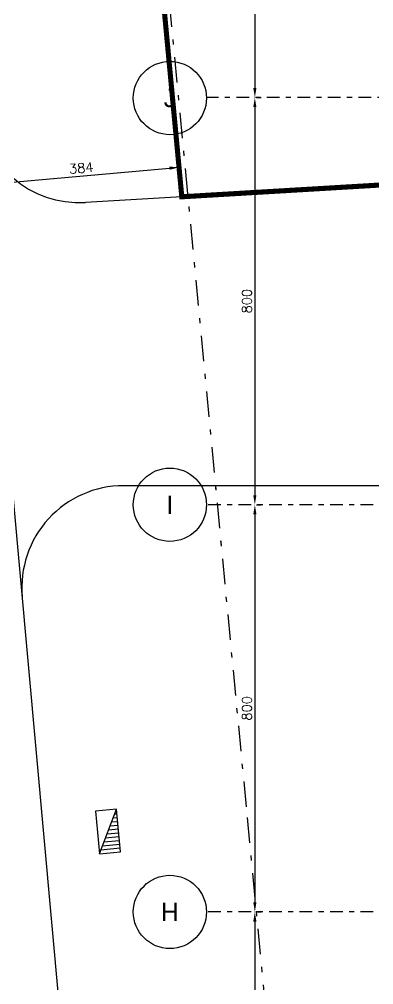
# Model space of a CAD drawing. Header units: millimetres. Extents: x 340 to 1003762, y 22 to 362022.
# Drawn here: x 350.09 to 357.06, y 80.92 to 99.88 of the extents above; entities that cross this region are included whole.
import ezdxf
from ezdxf.enums import TextEntityAlignment as Align
from ezdxf.xclip import XClip

# ---------------------------------------------------------------- set-up
doc = ezdxf.new("R2010")
doc.units = ezdxf.units.MM
doc.header["$XCLIPFRAME"] = 0
doc.linetypes.add('LSBB_P_002 - PLANTA 1° NIVEL SALA DE VENTAS$0$DASHDOT', pattern=[1, 0.5, -0.25, 0, -0.25])
doc.linetypes.add('LSBB_P_002 - PLANTA 1° NIVEL SALA DE VENTAS$0$DASHDOT2', pattern=[0.5, 0.25, -0.125, 0, -0.125])
doc.layers.add('LSBB_P_002 - PLANTA 1° NIVEL SALA DE VENTAS$0$0.1', color=8, linetype='Continuous', lineweight=5)
for name, color, linetype in [('LSBB_P_002 - PLANTA 1° NIVEL SALA DE VENTAS$0$04', 3, 'Continuous'), ('LSBB_P_002 - PLANTA 1° NIVEL SALA DE VENTAS$0$COTAS 125', 2, 'Continuous'), ('LSBB_P_002 - PLANTA 1° NIVEL SALA DE VENTAS$0$EJES', 8, 'LSBB_P_002 - PLANTA 1° NIVEL SALA DE VENTAS$0$DASHDOT2'), ('LSBB_P_002 - PLANTA 1° NIVEL SALA DE VENTAS$0$MUROS', 5, 'Continuous'), ('LSBB_P_002 - PLANTA 1° NIVEL SALA DE VENTAS$0$PAVIMENTOS', 8, 'Continuous'), ('LSBB_P_002 - PLANTA 1° NIVEL SALA DE VENTAS$0$SERV', 7, 'Continuous'), ('XREF', 7, 'Continuous')]:
    doc.layers.add(name, color=color, linetype=linetype)
doc.styles.add('LSBB_P_002 - PLANTA 1° NIVEL SALA DE VENTAS$0$1212_EXTERIORES OP8$0$STANDARD', font='txt')
doc.styles.add('LSBB_P_002 - PLANTA 1° NIVEL SALA DE VENTAS$0$DIM', font='dim', dxfattribs={"width": 0.75})
doc.styles.add('LSBB_P_002 - PLANTA 1° NIVEL SALA DE VENTAS$0$ROMANS', font='romans')
doc.styles.add('LSBB_P_002 - PLANTA 1° NIVEL SALA DE VENTAS$0$STANDARD', font='txt')
doc.linetypes.add('LSBB_P_002 - PLANTA 1° NIVEL SALA DE VENTAS$0$1212_EXTERIORES OP8$0${ -E- }', pattern='A,4,-0.75,["E",LSBB_P_002 - PLANTA 1° NIVEL SALA DE VENTAS$0$1212_EXTERIORES OP8$0$STANDARD,S=0.15,R=0,X=-0.05,Y=-0.07],-0.75', length=5.5)
doc.dimstyles.new('LSBB_P_002 - PLANTA 1° NIVEL SALA DE VENTAS$0$DIMENSION-125', dxfattribs={"dimscale": 125, "dimtxt": 0.0015, "dimasz": 0.0015, "dimexe": 0.001, "dimexo": 0.0005, "dimgap": 0.0005, "dimtad": 1, "dimdec": 0, "dimlfac": 100, "dimzin": 0, "dimdsep": 46, "dimtxsty": 'LSBB_P_002 - PLANTA 1° NIVEL SALA DE VENTAS$0$ROMANS', "dimcen": 0.004, "dimclrd": 4, "dimclre": 8, "dimclrt": 3, "dimadec": 0, "dimazin": 0, "dimtfac": 1, "dimtdec": 0, "dimtix": 1, "dimtofl": 0, "dimtmove": 2, "dimatfit": 3, "dimfxl": 0, "dimtolj": 1, "dimtzin": 0, "dimarcsym": 0})

# ---------------------------------------------------------------- blocks, each defined once
blk = doc.blocks.new('*D113')
at = {"layer": 'LSBB_P_002 - PLANTA 1° NIVEL SALA DE VENTAS$0$COTAS 125', "color": 8, "linetype": 'Continuous', "lineweight": -2, "transparency": 16777216}
for p, q in [((770.04, 297.166), (770.133, 297.166)), ((770.04, 289.166), (770.133, 289.166))]:
    blk.add_line(p, q, dxfattribs=at)
at = {"layer": 'LSBB_P_002 - PLANTA 1° NIVEL SALA DE VENTAS$0$COTAS 125', "linetype": 'Continuous', "lineweight": -2, "transparency": 16777216}
blk.add_line((770.008, 296.978), (770.008, 289.353), dxfattribs=at)
at = {"layer": 'LSBB_P_002 - PLANTA 1° NIVEL SALA DE VENTAS$0$COTAS 125', "transparency": 16777216}
for points in [[(769.977, 296.978), (770.039, 296.978), (770.008, 297.166)], [(769.977, 289.353), (770.039, 289.353), (770.008, 289.166)]]:
    blk.add_solid(points, dxfattribs=at)
at = {"layer": 'LSBB_P_002 - PLANTA 1° NIVEL SALA DE VENTAS$0$COTAS 125', "color": 2, "transparency": 16777216, "insert": (769.852, 293.166), "char_height": 0.1875, "attachment_point": 5, "rotation": 90, "style": 'LSBB_P_002 - PLANTA 1° NIVEL SALA DE VENTAS$0$ROMANS'}
blk.add_mtext('\\A1;800', dxfattribs=at)
blk = doc.blocks.new('*D121')
at = {"layer": 'LSBB_P_002 - PLANTA 1° NIVEL SALA DE VENTAS$0$COTAS 125', "color": 8, "linetype": 'Continuous', "lineweight": -2, "transparency": 16777216}
for p, q in [((770.04, 321.166), (770.133, 321.166)), ((770.04, 313.166), (770.133, 313.166))]:
    blk.add_line(p, q, dxfattribs=at)
at = {"layer": 'LSBB_P_002 - PLANTA 1° NIVEL SALA DE VENTAS$0$COTAS 125', "linetype": 'Continuous', "lineweight": -2, "transparency": 16777216}
blk.add_line((770.008, 320.978), (770.008, 313.353), dxfattribs=at)
at = {"layer": 'LSBB_P_002 - PLANTA 1° NIVEL SALA DE VENTAS$0$COTAS 125', "transparency": 16777216}
for points in [[(769.977, 320.978), (770.039, 320.978), (770.008, 321.166)], [(769.977, 313.353), (770.039, 313.353), (770.008, 313.166)]]:
    blk.add_solid(points, dxfattribs=at)
at = {"layer": 'LSBB_P_002 - PLANTA 1° NIVEL SALA DE VENTAS$0$COTAS 125', "color": 2, "transparency": 16777216, "insert": (769.852, 317.166), "char_height": 0.1875, "attachment_point": 5, "rotation": 90, "style": 'LSBB_P_002 - PLANTA 1° NIVEL SALA DE VENTAS$0$ROMANS'}
blk.add_mtext('\\A1;800', dxfattribs=at)
blk = doc.blocks.new('LSBB_P_002 - PLANTA 1° NIVEL SALA DE VENTAS$0$COLNUMC')
at = {"linetype": 'Continuous'}
blk.add_circle((0, 0), 0.5, dxfattribs=at)
at = {"linetype": 'Continuous', "style": 'LSBB_P_002 - PLANTA 1° NIVEL SALA DE VENTAS$0$DIM', "width": 0.75}
blk.add_attdef('COLUMN', text='', height=0.375, dxfattribs=at).set_placement((0, 0), align=Align.MIDDLE)
blk = doc.blocks.new('*D122')
at = {"layer": 'LSBB_P_002 - PLANTA 1° NIVEL SALA DE VENTAS$0$COTAS 125', "color": 8, "linetype": 'Continuous', "lineweight": -2, "transparency": 16777216}
for p, q in [((770.04, 305.166), (770.133, 305.166)), ((770.04, 297.166), (770.133, 297.166))]:
    blk.add_line(p, q, dxfattribs=at)
at = {"layer": 'LSBB_P_002 - PLANTA 1° NIVEL SALA DE VENTAS$0$COTAS 125', "linetype": 'Continuous', "lineweight": -2, "transparency": 16777216}
blk.add_line((770.008, 304.978), (770.008, 297.353), dxfattribs=at)
at = {"layer": 'LSBB_P_002 - PLANTA 1° NIVEL SALA DE VENTAS$0$COTAS 125', "transparency": 16777216}
for points in [[(769.977, 304.978), (770.039, 304.978), (770.008, 305.166)], [(769.977, 297.353), (770.039, 297.353), (770.008, 297.166)]]:
    blk.add_solid(points, dxfattribs=at)
at = {"layer": 'LSBB_P_002 - PLANTA 1° NIVEL SALA DE VENTAS$0$COTAS 125', "color": 2, "transparency": 16777216, "insert": (769.852, 301.166), "char_height": 0.1875, "attachment_point": 5, "rotation": 90, "style": 'LSBB_P_002 - PLANTA 1° NIVEL SALA DE VENTAS$0$ROMANS'}
blk.add_mtext('\\A1;800', dxfattribs=at)
blk = doc.blocks.new('*X37')
at = {"color": 0}
for p, q in [((183.812, 209.75), (183.825, 209.75)), ((183.687, 209.625), (183.825, 209.625)), ((183.75, 209.688), (183.825, 209.688)), ((183.5, 209.438), (183.825, 209.438)), ((183.562, 209.5), (183.825, 209.5)), ((183.625, 209.562), (183.825, 209.562)), ((183.375, 209.312), (183.825, 209.312)), ((183.437, 209.375), (183.825, 209.375)), ((183.187, 209.125), (183.825, 209.125)), ((183.25, 209.188), (183.825, 209.188)), ((183.312, 209.25), (183.825, 209.25))]:
    blk.add_line(p, q, dxfattribs=at)
blk = doc.blocks.new('LSBB_P_002 - PLANTA 1° NIVEL SALA DE VENTAS$0$CICUA')
blk.add_line((-0.345, -0.355), (0.355, 0.345))
blk.add_lwpolyline([(-0.345, 0.345), (-0.345, -0.355), (0.355, -0.355), (0.355, 0.345)], close=True)
blk.add_blockref('*X37', (-183.47, -209.418))
blk = doc.blocks.new('*D123')
at = {"layer": 'LSBB_P_002 - PLANTA 1° NIVEL SALA DE VENTAS$0$COTAS 125', "color": 8, "linetype": 'Continuous', "lineweight": -2, "transparency": 16777216}
for p, q in [((770.04, 313.166), (770.133, 313.166)), ((770.04, 305.166), (770.133, 305.166))]:
    blk.add_line(p, q, dxfattribs=at)
at = {"layer": 'LSBB_P_002 - PLANTA 1° NIVEL SALA DE VENTAS$0$COTAS 125', "linetype": 'Continuous', "lineweight": -2, "transparency": 16777216}
blk.add_line((770.008, 312.978), (770.008, 305.353), dxfattribs=at)
at = {"layer": 'LSBB_P_002 - PLANTA 1° NIVEL SALA DE VENTAS$0$COTAS 125', "transparency": 16777216}
for points in [[(769.977, 312.978), (770.039, 312.978), (770.008, 313.166)], [(769.977, 305.353), (770.039, 305.353), (770.008, 305.166)]]:
    blk.add_solid(points, dxfattribs=at)
at = {"layer": 'LSBB_P_002 - PLANTA 1° NIVEL SALA DE VENTAS$0$COTAS 125', "color": 2, "transparency": 16777216, "insert": (769.852, 309.166), "char_height": 0.1875, "attachment_point": 5, "rotation": 90, "style": 'LSBB_P_002 - PLANTA 1° NIVEL SALA DE VENTAS$0$ROMANS'}
blk.add_mtext('\\A1;800', dxfattribs=at)
blk = doc.blocks.new('*D124')
at = {"layer": 'LSBB_P_002 - PLANTA 1° NIVEL SALA DE VENTAS$0$COTAS 125', "color": 8, "linetype": 'Continuous', "lineweight": -2, "transparency": 16777216}
for p, q in [((768.514, 311.826), (768.506, 311.92)), ((764.694, 311.486), (764.685, 311.58))]:
    blk.add_line(p, q, dxfattribs=at)
at = {"layer": 'LSBB_P_002 - PLANTA 1° NIVEL SALA DE VENTAS$0$COTAS 125', "color": 4, "linetype": 'Continuous', "lineweight": -2, "transparency": 16777216}
blk.add_line((764.883, 311.473), (768.33, 311.779), dxfattribs=at)
at = {"layer": 'LSBB_P_002 - PLANTA 1° NIVEL SALA DE VENTAS$0$COTAS 125', "color": 4, "transparency": 16777216}
for points in [[(768.327, 311.81), (768.333, 311.748), (768.517, 311.796)], [(764.88, 311.504), (764.886, 311.441), (764.696, 311.456)]]:
    blk.add_solid(points, dxfattribs=at)
at = {"layer": 'LSBB_P_002 - PLANTA 1° NIVEL SALA DE VENTAS$0$COTAS 125', "color": 3, "transparency": 16777216, "insert": (766.593, 311.782), "char_height": 0.1875, "attachment_point": 5, "rotation": 5.0869, "style": 'LSBB_P_002 - PLANTA 1° NIVEL SALA DE VENTAS$0$ROMANS'}
blk.add_mtext('\\A1;384', dxfattribs=at)
blk = doc.blocks.new('LSBB_P_002 - PLANTA 1° NIVEL SALA DE VENTAS', base_point=(223.57, 14.22))
at = {"layer": 'LSBB_P_002 - PLANTA 1° NIVEL SALA DE VENTAS$0$0.1', "linetype": 'LSBB_P_002 - PLANTA 1° NIVEL SALA DE VENTAS$0$1212_EXTERIORES OP8$0${ -E- }', "const_width": 0.1}
blk.add_lwpolyline([(767.369, 324), (768.571, 311.217), (776.864, 311.708), (787.403, 312.503), (787.397, 312.604), (807.28, 314.148), (807.254, 314.432), (811.116, 314.798), (810.909, 327.194), (794.883, 326.28), (788.186, 325.891), (787.156, 325.821), (778.341, 325.036), (767.371, 323.97)], close=True, dxfattribs=at)
at = {"layer": 'LSBB_P_002 - PLANTA 1° NIVEL SALA DE VENTAS$0$EJES'}
for p, q in [((877.894, 313.166), (769.057, 313.166)), ((879.738, 305.166), (769.057, 305.166)), ((879.738, 297.166), (769.057, 297.166))]:
    blk.add_line(p, q, dxfattribs=at)
at = {"layer": 'LSBB_P_002 - PLANTA 1° NIVEL SALA DE VENTAS$0$MUROS', "color": 1, "linetype": 'LSBB_P_002 - PLANTA 1° NIVEL SALA DE VENTAS$0$DASHDOT'}
for points in [[(828.652, 353.16), (809.865, 352.541), (810.169, 346.903), (765.564, 343.84), (769.856, 299.022), (774.947, 245.746)], [(766.507, 333.988), (769.856, 299.022), (774.947, 245.746)]]:
    blk.add_lwpolyline(points, dxfattribs=at)
at = {"layer": 'LSBB_P_002 - PLANTA 1° NIVEL SALA DE VENTAS$0$PAVIMENTOS'}
for p, q in [((770.816, 244.221), (764.649, 311.983)), ((768.571, 311.217), (766.676, 311.105)), ((775.162, 305.541), (767.425, 305.541))]:
    blk.add_line(p, q, dxfattribs=at)
for centre, start, end in [((766.558, 313.102), 185.0348, 273.3862), ((767.425, 303.541), 90, 185.2004)]:
    blk.add_arc(centre, 2, start, end, dxfattribs=at)
at = {"layer": 'LSBB_P_002 - PLANTA 1° NIVEL SALA DE VENTAS$0$04', "color": 3}
ref = blk.add_blockref('LSBB_P_002 - PLANTA 1° NIVEL SALA DE VENTAS$0$COLNUMC', (768.337, 313.157), dxfattribs=dict(at, xscale=1.439999999999998, yscale=1.439999999999998, zscale=1.439999999999998, rotation=90.00000001175191))
ref.add_attrib('COLUMN', 'J', dxfattribs={"layer": '0', "height": 0.36, "rotation": 0, "style": 'LSBB_P_002 - PLANTA 1° NIVEL SALA DE VENTAS$0$STANDARD'}).set_placement((768.337, 313.157), align=Align.MIDDLE)
ref = blk.add_blockref('LSBB_P_002 - PLANTA 1° NIVEL SALA DE VENTAS$0$COLNUMC', (768.337, 305.166), dxfattribs=dict(at, xscale=1.439999999999998, yscale=1.439999999999998, zscale=1.439999999999998, rotation=90.00000001175191))
ref.add_attrib('COLUMN', 'I', dxfattribs={"layer": '0', "height": 0.36, "rotation": 0, "style": 'LSBB_P_002 - PLANTA 1° NIVEL SALA DE VENTAS$0$STANDARD'}).set_placement((768.337, 305.166), align=Align.MIDDLE)
ref = blk.add_blockref('LSBB_P_002 - PLANTA 1° NIVEL SALA DE VENTAS$0$COLNUMC', (768.337, 297.166), dxfattribs=dict(at, xscale=1.439999999999998, yscale=1.439999999999998, zscale=1.439999999999998, rotation=90.00000001175191))
ref.add_attrib('COLUMN', 'H', dxfattribs={"layer": '0', "height": 0.36, "rotation": 0, "style": 'LSBB_P_002 - PLANTA 1° NIVEL SALA DE VENTAS$0$STANDARD'}).set_placement((768.337, 297.166), align=Align.MIDDLE)
at = {"layer": 'LSBB_P_002 - PLANTA 1° NIVEL SALA DE VENTAS$0$SERV', "xscale": 0.6000000000000114, "yscale": 1.200000000000003, "zscale": 0.6000000000000114, "rotation": 5.445835138739783}
blk.add_blockref('LSBB_P_002 - PLANTA 1° NIVEL SALA DE VENTAS$0$CICUA', (767.116, 298.753), dxfattribs=at)
at = {"layer": 'LSBB_P_002 - PLANTA 1° NIVEL SALA DE VENTAS$0$COTAS 125', "color": 2}
for base, p1, p2, picture, middle in [((770.008, 313.166), (769.977, 321.166), (769.977, 313.166), '*D121', (769.852, 317.166)), ((770.008, 305.166), (769.977, 313.166), (769.977, 305.166), '*D123', (769.852, 309.166)), ((770.008, 297.166), (769.977, 305.166), (769.977, 297.166), '*D122', (769.852, 301.166)), ((770.008, 289.166), (769.977, 297.166), (769.977, 289.166), '*D113', (769.852, 293.166))]:
    dim = blk.add_linear_dim(base=base, p1=p1, p2=p2, angle=90, dimstyle='LSBB_P_002 - PLANTA 1° NIVEL SALA DE VENTAS$0$DIMENSION-125', override={"dimclrd": 256, "dimclrt": 2, "dimfxl": 0.005}, dxfattribs=at)
    dim.commit()
    dim.dimension.update_dxf_attribs({"geometry": picture, "text_midpoint": middle})
at = {"layer": 'LSBB_P_002 - PLANTA 1° NIVEL SALA DE VENTAS$0$COTAS 125'}
dim = blk.add_aligned_dim(p1=(764.699, 311.423), p2=(768.52, 311.763), distance=0.033, dimstyle='LSBB_P_002 - PLANTA 1° NIVEL SALA DE VENTAS$0$DIMENSION-125', override={"dimfxl": 0.005}, dxfattribs=at)
dim.commit()
dim.dimension.update_dxf_attribs({"geometry": '*D124', "text_midpoint": (766.593, 311.782)})

msp = doc.modelspace()

# ---------------------------------------------------------------- block references
at = {"layer": 'XREF'}
ref = msp.add_blockref('LSBB_P_002 - PLANTA 1° NIVEL SALA DE VENTAS', (-191.719, -200.6), dxfattribs=at)
XClip(ref).set_block_clipping_path([(755.454857474, 236.6800249606), (887.3150098981, 333.6713636781)])

doc.saveas('drawing.dxf')
